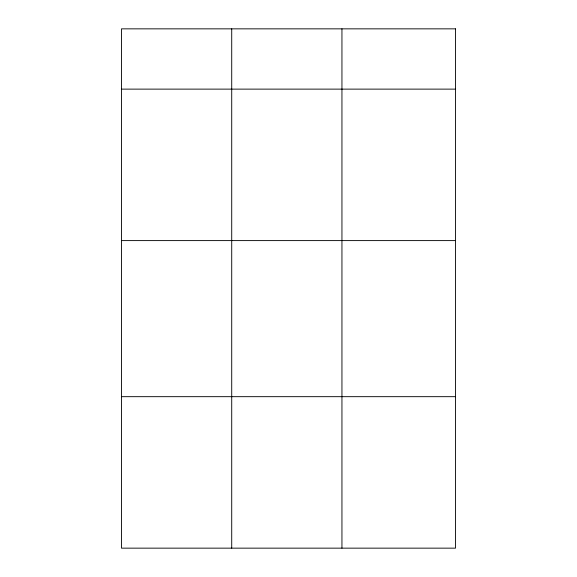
<?xml version="1.0" encoding="UTF-8"?>
<svg xmlns="http://www.w3.org/2000/svg" width="577" height="577" viewBox="0 0 577 577"><rect width="100%" height="100%" fill="white"/><g stroke="black" fill="none" stroke-linecap="round" stroke-linejoin="round"><path stroke-width="0.87" d="M121.48 89.125L455.52 89.125M121.48 240.602L455.52 240.602M121.48 396.673L455.52 396.673M341.945 28.85L341.945 548.15M231.716 28.85L231.716 548.15M455.52 28.85L121.48 28.85L121.48 548.15L455.52 548.15L455.52 28.85"/></g></svg>
